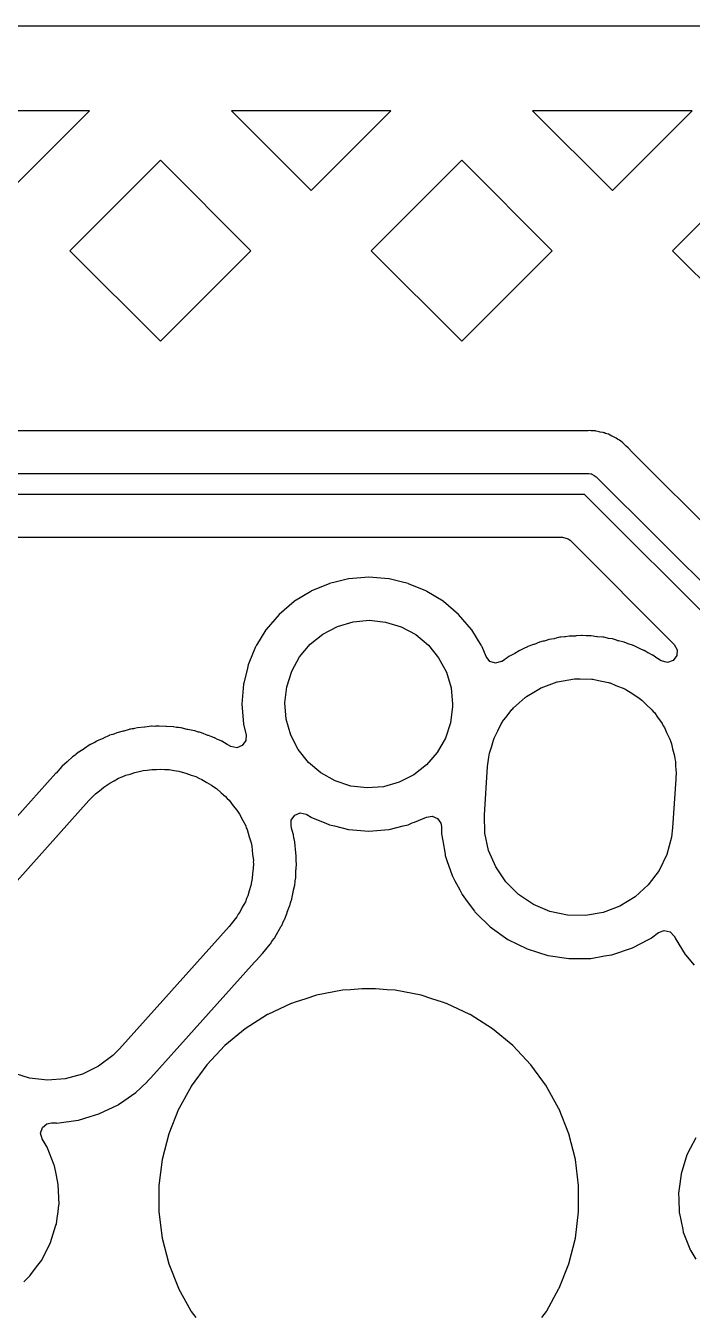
# Model space of a CAD drawing. Extents: x 124.5 to 210, y -114.5 to -26.5.
# Drawn here: x 193.41 to 201.36, y -41.9 to -26.51 of the extents above; entities that cross this region are included whole.
import ezdxf

# ---------------------------------------------------------------- set-up
doc = ezdxf.new("R2010")
doc.units = 0
doc.layers.add('BLACK', color=7, linetype='CONTINUOUS')

msp = doc.modelspace()

# ---------------------------------------------------------------- linework, layer by layer
at = {"layer": 'BLACK', "linetype": 'CONTINUOUS'}
for p, q in [((128.065, -26.5085), (206.435, -26.5085)), ((194.171, -27.5225), (192.269, -27.5225)), ((193.22, -28.4738), (194.171, -27.5225)), ((197.763, -27.5225), (195.861, -27.5225)), ((195.861, -27.5225), (196.812, -28.4738)), ((196.812, -28.4738), (197.763, -27.5225)), ((201.355, -27.5225), (199.453, -27.5225)), ((199.453, -27.5225), (200.404, -28.4738)), ((200.404, -28.4738), (201.355, -27.5225)), ((195.016, -28.1118), (193.937, -29.1908)), ((196.095, -29.1908), (195.016, -28.1118)), ((198.608, -28.1118), (197.529, -29.1908)), ((199.687, -29.1908), (198.608, -28.1118)), ((202.2, -28.1118), (201.121, -29.1908)), ((193.937, -29.1908), (195.016, -30.2699)), ((195.016, -30.2699), (196.095, -29.1908)), ((197.529, -29.1908), (198.608, -30.2699)), ((198.608, -30.2699), (199.687, -29.1908)), ((201.121, -29.1908), (202.2, -30.2699)), ((200.089, -31.3415), (187.104, -31.3415)), ((200.101, -31.3409), (200.089, -31.3415)), ((200.116, -31.3395), (200.101, -31.3409)), ((200.145, -31.3368), (200.116, -31.3395)), ((200.153, -31.338), (200.145, -31.3368)), ((200.165, -31.3399), (200.153, -31.338)), ((200.185, -31.3415), (200.165, -31.3399)), ((200.205, -31.3415), (200.185, -31.3415)), ((200.213, -31.3435), (200.205, -31.3415)), ((200.248, -31.3525), (200.213, -31.3435)), ((200.213, -31.3435), (200.213, -31.3435)), ((200.259, -31.3549), (200.248, -31.3525)), ((200.295, -31.3606), (200.259, -31.3549)), ((200.303, -31.3618), (200.295, -31.3606)), ((200.295, -31.3606), (200.295, -31.3606)), ((200.31, -31.365), (200.303, -31.3618)), ((200.322, -31.3699), (200.31, -31.365)), ((200.31, -31.365), (200.31, -31.365)), ((200.34, -31.3763), (200.322, -31.3699)), ((200.36, -31.3813), (200.34, -31.3763)), ((200.399, -31.4026), (200.36, -31.3813)), ((200.409, -31.4078), (200.399, -31.4026)), ((200.443, -31.4222), (200.409, -31.4078)), ((200.45, -31.4254), (200.443, -31.4222)), ((200.443, -31.4222), (200.443, -31.4222)), ((200.466, -31.4374), (200.45, -31.4254)), ((200.466, -31.4378), (200.466, -31.4374)), ((200.483, -31.4487), (200.466, -31.4378)), ((200.493, -31.4546), (200.483, -31.4487)), ((200.5, -31.4584), (200.493, -31.4546)), ((200.493, -31.4546), (200.493, -31.4546)), ((200.528, -31.4848), (200.5, -31.4584)), ((200.533, -31.4887), (200.528, -31.4848)), ((200.542, -31.4964), (200.533, -31.4887)), ((200.545, -31.4989), (200.542, -31.4964)), ((200.565, -31.5186), (200.545, -31.4989)), ((200.567, -31.5214), (200.565, -31.5186)), ((200.591, -31.5436), (200.567, -31.5214)), ((200.617, -31.568), (200.591, -31.5436)), ((200.621, -31.5745), (200.617, -31.568)), ((200.629, -31.5827), (200.621, -31.5745)), ((203.131, -34.0847), (200.629, -31.5827)), ((187.025, -31.85), (200.125, -31.85)), ((200.125, -31.85), (200.147, -31.8532)), ((200.147, -31.8532), (200.152, -31.8529)), ((200.152, -31.8529), (200.154, -31.8542)), ((200.154, -31.8542), (200.161, -31.8551)), ((200.161, -31.8551), (200.186, -31.8718)), ((200.186, -31.8718), (200.213, -31.8866)), ((200.213, -31.8866), (208.588, -40.2616)), ((200.073, -32.1), (187.077, -32.1)), ((208.375, -40.4018), (200.073, -32.1)), ((192.534, -32.6085), (199.81, -32.6085)), ((199.81, -32.6085), (199.879, -32.6285)), ((199.879, -32.6285), (199.9, -32.6454)), ((199.9, -32.6454), (201.142, -33.8882)), ((197.5, -33.0868), (197.263, -33.1055)), ((197.737, -33.1055), (197.5, -33.0868)), ((197.028, -33.1628), (196.818, -33.2499)), ((197.032, -33.1609), (197.028, -33.1628)), ((197.028, -33.1628), (197.028, -33.1628)), ((197.113, -33.1416), (197.032, -33.1609)), ((197.258, -33.1066), (197.113, -33.1416)), ((197.263, -33.1055), (197.258, -33.1066)), ((197.258, -33.1066), (197.258, -33.1066)), ((197.742, -33.1066), (197.737, -33.1055)), ((197.887, -33.1416), (197.742, -33.1066)), ((197.742, -33.1066), (197.742, -33.1066)), ((197.968, -33.1609), (197.887, -33.1416)), ((197.972, -33.1628), (197.968, -33.1609)), ((198.182, -33.2499), (197.972, -33.1628)), ((197.972, -33.1628), (197.972, -33.1628)), ((196.611, -33.3758), (196.43, -33.53)), ((196.615, -33.3732), (196.611, -33.3758)), ((196.809, -33.2543), (196.615, -33.3732)), ((196.615, -33.3732), (196.615, -33.3732)), ((196.813, -33.2518), (196.809, -33.2543)), ((196.818, -33.2499), (196.813, -33.2518)), ((196.818, -33.2499), (196.818, -33.2499)), ((198.187, -33.2518), (198.182, -33.2499)), ((198.182, -33.2499), (198.182, -33.2499)), ((198.191, -33.2543), (198.187, -33.2518)), ((198.385, -33.3732), (198.191, -33.2543)), ((198.389, -33.3758), (198.385, -33.3732)), ((198.385, -33.3732), (198.385, -33.3732)), ((198.57, -33.53), (198.389, -33.3758)), ((196.43, -33.53), (196.276, -33.7106)), ((198.724, -33.7106), (198.57, -33.53)), ((196.952, -33.7632), (197.125, -33.6728)), ((197.125, -33.6728), (197.313, -33.6177)), ((197.313, -33.6177), (197.507, -33.6)), ((197.507, -33.6), (197.701, -33.6204)), ((197.701, -33.6204), (197.888, -33.6781)), ((197.888, -33.6781), (198.059, -33.771)), ((196.273, -33.7148), (196.161, -33.8982)), ((196.276, -33.7106), (196.273, -33.7148)), ((196.273, -33.7148), (196.273, -33.7148)), ((196.8, -33.8855), (196.952, -33.7632)), ((198.059, -33.771), (198.21, -33.8954)), ((198.727, -33.7148), (198.724, -33.7106)), ((198.839, -33.8982), (198.727, -33.7148)), ((198.727, -33.7148), (198.727, -33.7148)), ((199.534, -33.8616), (199.473, -33.8869)), ((199.581, -33.8504), (199.534, -33.8616)), ((199.591, -33.8473), (199.581, -33.8504)), ((199.64, -33.8308), (199.591, -33.8473)), ((199.645, -33.83), (199.64, -33.8308)), ((199.71, -33.819), (199.645, -33.83)), ((199.645, -33.83), (199.645, -33.83)), ((199.718, -33.8173), (199.71, -33.819)), ((199.779, -33.8028), (199.718, -33.8173)), ((199.784, -33.8016), (199.779, -33.8028)), ((199.779, -33.8028), (199.779, -33.8028)), ((199.789, -33.8012), (199.784, -33.8016)), ((199.833, -33.7978), (199.789, -33.8012)), ((199.789, -33.8012), (199.789, -33.8012)), ((199.844, -33.7964), (199.833, -33.7978)), ((199.889, -33.7887), (199.844, -33.7964)), ((199.894, -33.7879), (199.889, -33.7887)), ((199.889, -33.7887), (199.889, -33.7887)), ((199.899, -33.7879), (199.894, -33.7879)), ((199.961, -33.7872), (199.899, -33.7879)), ((199.899, -33.7879), (199.899, -33.7879)), ((199.964, -33.7872), (199.961, -33.7872)), ((199.972, -33.7868), (199.964, -33.7872)), ((200.035, -33.7818), (199.972, -33.7868)), ((200.04, -33.7814), (200.035, -33.7818)), ((200.045, -33.7818), (200.04, -33.7814)), ((200.09, -33.7854), (200.045, -33.7818)), ((200.101, -33.7857), (200.09, -33.7854)), ((200.127, -33.7855), (200.101, -33.7857)), ((200.151, -33.7852), (200.127, -33.7855)), ((200.219, -33.7952), (200.151, -33.7852)), ((200.227, -33.7962), (200.219, -33.7952)), ((200.291, -33.8012), (200.227, -33.7962)), ((200.296, -33.8016), (200.291, -33.8012)), ((200.291, -33.8012), (200.291, -33.8012)), ((200.301, -33.8028), (200.296, -33.8016)), ((200.346, -33.8134), (200.301, -33.8028)), ((200.301, -33.8028), (200.301, -33.8028)), ((200.357, -33.8156), (200.346, -33.8134)), ((200.4, -33.822), (200.357, -33.8156)), ((200.405, -33.8228), (200.4, -33.822)), ((200.4, -33.822), (200.4, -33.822)), ((200.453, -33.8376), (200.405, -33.8228)), ((200.47, -33.843), (200.453, -33.8376)), ((200.478, -33.8452), (200.47, -33.843)), ((200.546, -33.8616), (200.478, -33.8452)), ((200.594, -33.8813), (200.546, -33.8616)), ((196.15, -33.9176), (196.07, -34.1095)), ((196.152, -33.913), (196.15, -33.9176)), ((196.15, -33.9176), (196.15, -33.9176)), ((196.161, -33.8982), (196.152, -33.913)), ((196.675, -34.035), (196.8, -33.8855)), ((198.21, -33.8954), (198.333, -34.0466)), ((198.848, -33.913), (198.839, -33.8982)), ((198.85, -33.9176), (198.848, -33.913)), ((198.898, -34.0331), (198.85, -33.9176)), ((198.85, -33.9176), (198.85, -33.9176)), ((199.233, -33.9983), (199.179, -34.0268)), ((199.241, -33.9941), (199.233, -33.9983)), ((199.292, -33.9626), (199.241, -33.9941)), ((199.296, -33.96), (199.292, -33.9626)), ((199.292, -33.9626), (199.292, -33.9626)), ((199.301, -33.9581), (199.296, -33.96)), ((199.34, -33.9419), (199.301, -33.9581)), ((199.301, -33.9581), (199.301, -33.9581)), ((199.35, -33.9371), (199.34, -33.9419)), ((199.392, -33.9151), (199.35, -33.9371)), ((199.397, -33.9128), (199.392, -33.9151)), ((199.392, -33.9151), (199.392, -33.9151)), ((199.465, -33.8899), (199.397, -33.9128)), ((199.473, -33.8869), (199.465, -33.8899)), ((200.604, -33.8851), (200.594, -33.8813)), ((200.646, -33.8982), (200.604, -33.8851)), ((200.651, -33.8997), (200.646, -33.8982)), ((200.646, -33.8982), (200.646, -33.8982)), ((200.655, -33.9019), (200.651, -33.8997)), ((200.71, -33.9292), (200.655, -33.9019)), ((200.655, -33.9019), (200.655, -33.9019)), ((200.718, -33.9328), (200.71, -33.9292)), ((200.735, -33.9397), (200.718, -33.9328)), ((200.779, -33.9581), (200.735, -33.9397)), ((200.784, -33.96), (200.779, -33.9581)), ((200.779, -33.9581), (200.779, -33.9581)), ((200.803, -33.9715), (200.784, -33.96)), ((200.828, -33.9873), (200.803, -33.9715)), ((200.838, -33.9927), (200.828, -33.9873)), ((200.881, -34.014), (200.838, -33.9927)), ((200.885, -34.0169), (200.881, -34.014)), ((201.142, -33.8882), (201.176, -33.9505)), ((201.176, -33.9505), (201.171, -34.0213)), ((196.052, -34.1701), (196.009, -34.348)), ((196.061, -34.1324), (196.052, -34.1701)), ((196.07, -34.1095), (196.061, -34.1324)), ((196.581, -34.2061), (196.675, -34.035)), ((198.333, -34.0466), (198.425, -34.2189)), ((198.944, -34.0894), (198.898, -34.0331)), ((199.012, -34.1109), (198.944, -34.0894)), ((199.08, -34.0923), (199.012, -34.1109)), ((199.085, -34.0894), (199.08, -34.0923)), ((199.117, -34.0699), (199.085, -34.0894)), ((199.126, -34.0636), (199.117, -34.0699)), ((199.149, -34.0467), (199.126, -34.0636)), ((199.169, -34.0319), (199.149, -34.0467)), ((199.179, -34.0268), (199.169, -34.0319)), ((200.934, -34.0519), (200.885, -34.0169)), ((200.885, -34.0169), (200.885, -34.0169)), ((200.942, -34.0567), (200.934, -34.0519)), ((200.987, -34.0847), (200.942, -34.0567)), ((201.062, -34.103), (200.987, -34.0847)), ((201.129, -34.0782), (201.062, -34.103)), ((201.171, -34.0213), (201.129, -34.0782)), ((196.522, -34.3921), (196.581, -34.2061)), ((198.425, -34.2189), (198.481, -34.4058)), ((199.749, -34.3333), (199.952, -34.2985)), ((199.952, -34.2985), (199.954, -34.2985)), ((199.954, -34.2985), (199.957, -34.298)), ((199.957, -34.298), (200.02, -34.2994)), ((200.02, -34.2994), (200.158, -34.3012)), ((200.158, -34.3012), (200.164, -34.3025)), ((200.164, -34.3025), (200.171, -34.3027)), ((200.171, -34.3027), (200.24, -34.3176)), ((200.24, -34.3176), (200.36, -34.3413)), ((196.005, -34.3633), (195.987, -34.6)), ((196.009, -34.348), (196.005, -34.3633)), ((196.5, -34.586), (196.522, -34.3921)), ((198.481, -34.4058), (198.5, -34.6)), ((199.379, -34.5099), (199.468, -34.4566)), ((199.468, -34.4566), (199.546, -34.4088)), ((199.546, -34.4088), (199.552, -34.4066)), ((199.552, -34.4066), (199.556, -34.4046)), ((199.556, -34.4046), (199.681, -34.3584)), ((199.681, -34.3584), (199.746, -34.3338)), ((199.746, -34.3338), (199.748, -34.3335)), ((199.748, -34.3335), (199.749, -34.3333)), ((200.36, -34.3413), (200.37, -34.3456)), ((200.37, -34.3456), (200.38, -34.3476)), ((200.38, -34.3476), (200.446, -34.3758)), ((200.446, -34.3758), (200.551, -34.4176)), ((200.551, -34.4176), (200.564, -34.4262)), ((200.564, -34.4262), (200.576, -34.4313)), ((200.576, -34.4313), (200.635, -34.4707)), ((200.635, -34.4707), (200.725, -34.5275)), ((195.987, -34.6), (196.005, -34.8367)), ((196.516, -34.7805), (196.5, -34.586)), ((198.5, -34.6279), (198.475, -34.8215)), ((198.5, -34.6), (198.5, -34.6279)), ((199.224, -34.6456), (199.295, -34.5836)), ((199.295, -34.5836), (199.364, -34.5203)), ((199.364, -34.5203), (199.373, -34.5148)), ((199.373, -34.5148), (199.379, -34.5099)), ((200.725, -34.5275), (200.74, -34.5415)), ((200.74, -34.5415), (200.754, -34.5506)), ((200.754, -34.5506), (200.802, -34.5989)), ((200.802, -34.5989), (200.876, -34.6672)), ((196.57, -34.9681), (196.516, -34.7805)), ((199.096, -34.8073), (199.151, -34.7385)), ((199.151, -34.7385), (199.206, -34.6643)), ((199.206, -34.6643), (199.217, -34.6543)), ((199.217, -34.6543), (199.224, -34.6456)), ((200.876, -34.6672), (200.891, -34.6875)), ((200.891, -34.6875), (200.905, -34.7014)), ((200.905, -34.7014), (200.942, -34.7559)), ((200.942, -34.7559), (200.999, -34.8322)), ((194.572, -34.9228), (194.494, -34.9416)), ((194.579, -34.921), (194.572, -34.9228)), ((194.643, -34.9019), (194.579, -34.921)), ((194.652, -34.8993), (194.643, -34.9019)), ((194.657, -34.8978), (194.652, -34.8993)), ((194.652, -34.8993), (194.652, -34.8993)), ((194.661, -34.8972), (194.657, -34.8978)), ((194.68, -34.8947), (194.661, -34.8972)), ((194.661, -34.8972), (194.661, -34.8972)), ((194.694, -34.8928), (194.68, -34.8947)), ((194.707, -34.8904), (194.694, -34.8928)), ((194.744, -34.8816), (194.707, -34.8904)), ((194.824, -34.8753), (194.744, -34.8816)), ((194.831, -34.8746), (194.824, -34.8753)), ((194.911, -34.8638), (194.831, -34.8746)), ((194.916, -34.864), (194.911, -34.8638)), ((194.949, -34.8648), (194.916, -34.864)), ((194.916, -34.864), (194.916, -34.864)), ((194.962, -34.8644), (194.949, -34.8648)), ((194.995, -34.8618), (194.962, -34.8644)), ((195, -34.8614), (194.995, -34.8618)), ((194.995, -34.8618), (194.995, -34.8618)), ((195.081, -34.8678), (195, -34.8614)), ((195.087, -34.8681), (195.081, -34.8678)), ((195.168, -34.8701), (195.087, -34.8681)), ((195.173, -34.871), (195.168, -34.8701)), ((195.206, -34.877), (195.173, -34.871)), ((195.173, -34.871), (195.173, -34.871)), ((195.219, -34.8787), (195.206, -34.877)), ((195.231, -34.8796), (195.219, -34.8787)), ((195.256, -34.8816), (195.231, -34.8796)), ((195.261, -34.8828), (195.256, -34.8816)), ((195.335, -34.9005), (195.261, -34.8828)), ((195.261, -34.8828), (195.261, -34.8828)), ((195.342, -34.9019), (195.335, -34.9005)), ((195.421, -34.9165), (195.342, -34.9019)), ((195.426, -34.9182), (195.421, -34.9165)), ((195.457, -34.9291), (195.426, -34.9182)), ((195.426, -34.9182), (195.426, -34.9182)), ((195.47, -34.9328), (195.457, -34.9291)), ((195.48, -34.9352), (195.47, -34.9328)), ((195.506, -34.9416), (195.48, -34.9352)), ((196.005, -34.8367), (196.007, -34.8415)), ((196.007, -34.8415), (196.007, -34.8415)), ((196.007, -34.8415), (196.036, -34.9643)), ((198.475, -34.8215), (198.414, -35.0067)), ((199.001, -34.9895), (199.039, -34.9164)), ((199.039, -34.9164), (199.078, -34.8355)), ((199.078, -34.8355), (199.09, -34.8202)), ((199.09, -34.8202), (199.096, -34.8073)), ((200.999, -34.8322), (201.012, -34.8589)), ((201.012, -34.8589), (201.025, -34.878)), ((201.025, -34.878), (201.051, -34.9362)), ((201.051, -34.9362), (201.09, -35.0168)), ((194.178, -35.0824), (194.111, -35.1285)), ((194.183, -35.0803), (194.178, -35.0824)), ((194.213, -35.066), (194.183, -35.0803)), ((194.183, -35.0803), (194.183, -35.0803)), ((194.224, -35.0598), (194.213, -35.066)), ((194.256, -35.04), (194.224, -35.0598)), ((194.261, -35.0381), (194.256, -35.04)), ((194.331, -35.0091), (194.261, -35.0381)), ((194.261, -35.0381), (194.261, -35.0381)), ((194.337, -35.0064), (194.331, -35.0091)), ((194.406, -34.9734), (194.337, -35.0064)), ((194.41, -34.9713), (194.406, -34.9734)), ((194.447, -34.9604), (194.41, -34.9713)), ((194.459, -34.9561), (194.447, -34.9604)), ((194.494, -34.9416), (194.459, -34.9561)), ((195.581, -34.9726), (195.506, -34.9416)), ((195.587, -34.975), (195.581, -34.9726)), ((195.627, -34.9888), (195.587, -34.975)), ((195.659, -35.0003), (195.627, -34.9888)), ((195.664, -35.0019), (195.659, -35.0003)), ((195.659, -35.0003), (195.659, -35.0003)), ((195.668, -35.0043), (195.664, -35.0019)), ((195.697, -35.02), (195.668, -35.0043)), ((195.668, -35.0043), (195.668, -35.0043)), ((195.709, -35.0255), (195.697, -35.02)), ((195.739, -35.0381), (195.709, -35.0255)), ((195.744, -35.04), (195.739, -35.0381)), ((195.739, -35.0381), (195.739, -35.0381)), ((195.748, -35.0426), (195.744, -35.04)), ((195.813, -35.0823), (195.748, -35.0426)), ((195.748, -35.0426), (195.748, -35.0426)), ((195.819, -35.0857), (195.813, -35.0823)), ((195.854, -35.1046), (195.819, -35.0857)), ((195.991, -35.093), (195.925, -35.1192)), ((196.033, -35.0352), (195.991, -35.093)), ((196.036, -34.9643), (196.033, -35.0352)), ((196.659, -35.1417), (196.57, -34.9681)), ((198.414, -35.0067), (198.317, -35.1764)), ((198.963, -35.1113), (198.985, -35.0278)), ((198.985, -35.0278), (198.995, -35.007)), ((198.995, -35.007), (199.001, -34.9895)), ((201.09, -35.0168), (201.1, -35.0499)), ((201.1, -35.0499), (201.11, -35.0742)), ((201.11, -35.0742), (201.123, -35.1335)), ((193.967, -35.2284), (193.908, -35.2844)), ((193.998, -35.2068), (193.967, -35.2284)), ((194.008, -35.1989), (193.998, -35.2068)), ((194.037, -35.1744), (194.008, -35.1989)), ((194.041, -35.1718), (194.037, -35.1744)), ((194.106, -35.1322), (194.041, -35.1718)), ((194.041, -35.1718), (194.041, -35.1718)), ((194.111, -35.1285), (194.106, -35.1322)), ((195.925, -35.1192), (195.854, -35.1046)), ((196.781, -35.2947), (196.659, -35.1417)), ((198.317, -35.1764), (198.19, -35.3242)), ((198.917, -35.3435), (198.93, -35.2343)), ((198.93, -35.2343), (198.937, -35.208)), ((198.937, -35.208), (198.94, -35.1861)), ((198.94, -35.1861), (198.963, -35.1113)), ((201.123, -35.1335), (201.146, -35.215)), ((201.146, -35.215), (201.15, -35.2537)), ((193.838, -35.3451), (193.772, -35.4224)), ((193.841, -35.3414), (193.838, -35.3451)), ((193.838, -35.3451), (193.838, -35.3451)), ((193.845, -35.3382), (193.841, -35.3414)), ((193.903, -35.2889), (193.845, -35.3382)), ((193.845, -35.3382), (193.845, -35.3382)), ((193.908, -35.2844), (193.903, -35.2889)), ((194.761, -35.4044), (194.809, -35.3914)), ((194.809, -35.3914), (194.859, -35.3876)), ((194.859, -35.3876), (194.912, -35.3785)), ((194.912, -35.3785), (194.969, -35.3792)), ((194.969, -35.3792), (195.022, -35.3752)), ((195.022, -35.3752), (195.068, -35.3805)), ((195.068, -35.3805), (195.118, -35.3812)), ((195.118, -35.3812), (195.178, -35.3931)), ((195.178, -35.3931), (195.234, -35.3996)), ((195.234, -35.3996), (195.275, -35.4124)), ((196.929, -35.4211), (196.781, -35.2947)), ((198.19, -35.3242), (198.036, -35.4443)), ((198.878, -35.9235), (198.917, -35.3435)), ((201.15, -35.2537), (201.156, -35.2829)), ((201.156, -35.2829), (201.158, -35.3408)), ((201.158, -35.3408), (201.165, -35.42)), ((193.77, -35.4247), (192.621, -36.7054)), ((193.772, -35.4224), (193.77, -35.4247)), ((194.377, -35.5671), (194.411, -35.5418)), ((194.411, -35.5418), (194.462, -35.5165)), ((194.462, -35.5165), (194.516, -35.4846)), ((194.516, -35.4846), (194.561, -35.4678)), ((194.561, -35.4678), (194.602, -35.4476)), ((194.602, -35.4476), (194.654, -35.4334)), ((194.654, -35.4334), (194.709, -35.4133)), ((194.709, -35.4133), (194.761, -35.4044)), ((195.275, -35.4124), (195.32, -35.4213)), ((195.32, -35.4213), (195.381, -35.4457)), ((195.381, -35.4457), (195.438, -35.4637)), ((195.438, -35.4637), (195.472, -35.4822)), ((195.472, -35.4822), (195.511, -35.4976)), ((195.511, -35.4976), (195.57, -35.535)), ((195.57, -35.535), (195.626, -35.5651)), ((197.1, -35.5164), (196.929, -35.4211)), ((197.285, -35.5767), (197.1, -35.5164)), ((197.862, -35.5323), (197.674, -35.5848)), ((198.036, -35.4443), (197.862, -35.5323)), ((201.162, -35.4965), (201.122, -36.0765)), ((201.163, -35.4789), (201.162, -35.4905)), ((201.162, -35.4905), (201.162, -35.4965)), ((201.165, -35.42), (201.163, -35.4789)), ((194.195, -35.7155), (194.24, -35.6706)), ((194.24, -35.6706), (194.289, -35.6338)), ((194.289, -35.6338), (194.339, -35.5899)), ((194.339, -35.5899), (194.377, -35.5671)), ((195.626, -35.5651), (195.653, -35.5875)), ((195.653, -35.5875), (195.685, -35.6075)), ((195.685, -35.6075), (195.74, -35.6582)), ((195.74, -35.6582), (195.791, -35.7003)), ((195.791, -35.7003), (195.812, -35.7246)), ((197.479, -35.5998), (197.285, -35.5767)), ((197.674, -35.5848), (197.479, -35.5998)), ((192.853, -37.2087), (194.163, -35.7487)), ((194.163, -35.7487), (194.178, -35.7332)), ((194.178, -35.7332), (194.184, -35.7256)), ((194.184, -35.7256), (194.195, -35.7155)), ((195.812, -35.7246), (195.836, -35.7472)), ((195.836, -35.7472), (195.884, -35.8109)), ((195.884, -35.8109), (195.928, -35.8644)), ((195.928, -35.8644), (195.942, -35.8887)), ((195.942, -35.8887), (195.959, -35.9122)), ((195.959, -35.9122), (195.997, -35.9879)), ((195.997, -35.9879), (196.032, -36.0514)), ((196.573, -36.0532), (196.576, -35.9823)), ((196.576, -35.9823), (196.618, -35.9246)), ((196.618, -35.9246), (196.683, -35.8983)), ((196.683, -35.8983), (196.753, -35.9119)), ((196.753, -35.9119), (196.761, -35.9164)), ((196.761, -35.9164), (196.813, -35.9482)), ((196.813, -35.9482), (196.818, -35.9501)), ((196.818, -35.9501), (196.818, -35.9501)), ((196.818, -35.9501), (196.989, -36.021)), ((198.019, -36.0176), (198.044, -36.0074)), ((198.044, -36.0074), (198.187, -35.9482)), ((198.187, -35.9488), (198.254, -35.9363)), ((198.187, -35.9482), (198.187, -35.9488)), ((198.254, -35.9363), (198.319, -35.963)), ((198.319, -35.963), (198.36, -36.021)), ((198.883, -36.1371), (198.878, -35.9235)), ((196.032, -36.0514), (196.039, -36.0742)), ((196.039, -36.0742), (196.05, -36.0968)), ((196.05, -36.0968), (196.075, -36.1832)), ((196.577, -36.0725), (196.573, -36.0532)), ((196.579, -36.0791), (196.577, -36.0725)), ((196.6, -36.1487), (196.579, -36.0791)), ((196.602, -36.1565), (196.6, -36.1487)), ((196.603, -36.1614), (196.602, -36.1565)), ((196.607, -36.194), (196.603, -36.1614)), ((196.989, -36.021), (197.032, -36.0391)), ((197.032, -36.0391), (197.091, -36.0532)), ((197.091, -36.0532), (197.258, -36.0934)), ((197.258, -36.0934), (197.258, -36.0934)), ((197.258, -36.0934), (197.263, -36.0945)), ((197.263, -36.0945), (197.5, -36.1132)), ((197.5, -36.1132), (197.737, -36.0945)), ((197.737, -36.0945), (197.742, -36.0934)), ((197.742, -36.0934), (197.909, -36.0532)), ((197.742, -36.0934), (197.742, -36.0934)), ((197.909, -36.0532), (197.968, -36.0391)), ((197.968, -36.0391), (198.019, -36.0176)), ((198.36, -36.021), (198.367, -36.0603)), ((198.367, -36.0603), (198.368, -36.1216)), ((198.368, -36.1216), (198.368, -36.1457)), ((198.368, -36.1457), (198.383, -36.232)), ((198.929, -36.3458), (198.883, -36.1371)), ((201.122, -36.0765), (201.11, -36.1857)), ((196.075, -36.1832), (196.098, -36.2546)), ((196.098, -36.2546), (196.1, -36.2746)), ((196.1, -36.2746), (196.106, -36.295)), ((196.106, -36.295), (196.115, -36.3903)), ((196.61, -36.2067), (196.607, -36.194)), ((196.618, -36.2437), (196.61, -36.2067)), ((196.622, -36.2952), (196.618, -36.2437)), ((196.625, -36.3245), (196.622, -36.2952)), ((196.625, -36.3313), (196.625, -36.3245)), ((198.383, -36.232), (198.409, -36.3891)), ((201.11, -36.1857), (201.054, -36.3921)), ((196.115, -36.3903), (196.124, -36.4666)), ((196.124, -36.4666), (196.123, -36.4829)), ((196.636, -36.4114), (196.625, -36.3313)), ((196.635, -36.4492), (196.636, -36.4163)), ((196.636, -36.4621), (196.635, -36.4492)), ((196.636, -36.4163), (196.636, -36.4114)), ((196.636, -36.4163), (196.636, -36.4163)), ((196.636, -36.473), (196.636, -36.4621)), ((196.639, -36.5), (196.636, -36.473)), ((198.409, -36.3891), (198.411, -36.3992)), ((198.411, -36.3992), (198.412, -36.4039)), ((198.412, -36.4039), (198.432, -36.4633)), ((198.432, -36.4633), (198.493, -36.6429)), ((199.014, -36.542), (198.929, -36.3458)), ((201.054, -36.3921), (200.961, -36.5845)), ((196.114, -36.6219), (196.111, -36.6799)), ((196.123, -36.5589), (196.114, -36.6219)), ((196.123, -36.4829), (196.125, -36.5)), ((196.125, -36.5), (196.123, -36.5589)), ((196.63, -36.6684), (196.632, -36.5877)), ((196.632, -36.5809), (196.633, -36.5702)), ((196.632, -36.5877), (196.632, -36.5809)), ((196.633, -36.5702), (196.639, -36.5)), ((199.134, -36.7186), (199.014, -36.542)), ((200.961, -36.5845), (200.833, -36.7557)), ((196.094, -36.7626), (196.072, -36.8271)), ((196.1, -36.7194), (196.094, -36.7626)), ((196.111, -36.6799), (196.1, -36.7194)), ((196.599, -36.8352), (196.617, -36.7611)), ((196.617, -36.7611), (196.618, -36.7563)), ((196.617, -36.7611), (196.617, -36.7611)), ((196.618, -36.7563), (196.621, -36.7234)), ((196.621, -36.7184), (196.623, -36.7056)), ((196.621, -36.7234), (196.621, -36.7184)), ((196.623, -36.7056), (196.629, -36.6733)), ((196.629, -36.6733), (196.63, -36.6684)), ((196.629, -36.6733), (196.629, -36.6733)), ((198.493, -36.6429), (198.526, -36.7056)), ((198.526, -36.7056), (198.584, -36.8166)), ((199.286, -36.8693), (199.134, -36.7186)), ((200.833, -36.7557), (200.675, -36.8996)), ((196.04, -36.9201), (196.028, -36.9576)), ((196.056, -36.8866), (196.04, -36.9201)), ((196.072, -36.8271), (196.056, -36.8866)), ((196.571, -36.957), (196.582, -36.926)), ((196.582, -36.926), (196.583, -36.9213)), ((196.582, -36.926), (196.582, -36.926)), ((196.583, -36.9213), (196.598, -36.8419)), ((196.598, -36.8419), (196.599, -36.8352)), ((198.584, -36.8166), (198.612, -36.8707)), ((198.612, -36.8707), (198.674, -36.9545)), ((199.463, -36.9887), (199.286, -36.8693)), ((200.675, -36.8996), (200.493, -37.0111)), ((195.964, -37.0794), (195.944, -37.1063)), ((195.992, -37.0209), (195.964, -37.0794)), ((196.028, -36.9576), (195.992, -37.0209)), ((196.5, -37.1592), (196.525, -37.0877)), ((196.525, -37.0877), (196.527, -37.0813)), ((196.527, -37.0813), (196.556, -37.0109)), ((196.556, -37.0109), (196.558, -37.0063)), ((196.558, -37.0063), (196.567, -36.9694)), ((196.567, -36.9694), (196.571, -36.957)), ((198.674, -36.9545), (198.76, -37.07)), ((198.76, -37.07), (198.765, -37.0771)), ((198.765, -37.0771), (198.769, -37.0806)), ((198.769, -37.0806), (198.769, -37.0806)), ((198.769, -37.0806), (198.78, -37.092)), ((198.78, -37.092), (198.949, -37.257)), ((199.66, -37.0723), (199.463, -36.9887)), ((199.869, -37.1173), (199.66, -37.0723)), ((200.293, -37.0862), (200.082, -37.122)), ((200.493, -37.0111), (200.293, -37.0862)), ((195.878, -37.1966), (195.837, -37.2513)), ((195.927, -37.1372), (195.878, -37.1966)), ((195.944, -37.1063), (195.927, -37.1372)), ((196.418, -37.3131), (196.457, -37.2481)), ((196.457, -37.2481), (196.46, -37.2439)), ((196.46, -37.2439), (196.462, -37.2393)), ((196.462, -37.2393), (196.475, -37.2088)), ((196.462, -37.2393), (196.462, -37.2393)), ((196.475, -37.2088), (196.48, -37.1971)), ((196.48, -37.1971), (196.496, -37.1682)), ((196.496, -37.1682), (196.498, -37.1638)), ((196.496, -37.1682), (196.496, -37.1682)), ((196.498, -37.1638), (196.5, -37.1592)), ((196.5, -37.1592), (196.5, -37.1592)), ((200.082, -37.122), (199.869, -37.1173)), ((195.837, -37.2513), (194.527, -38.7113)), ((196.353, -37.42), (196.373, -37.394)), ((196.373, -37.3939), (196.376, -37.39)), ((196.373, -37.394), (196.373, -37.3939)), ((196.376, -37.39), (196.399, -37.3462)), ((196.399, -37.3462), (196.414, -37.319)), ((196.414, -37.319), (196.418, -37.3131)), ((198.949, -37.257), (199.159, -37.406)), ((200.836, -37.406), (200.866, -37.3903)), ((200.866, -37.3903), (200.871, -37.3881)), ((200.866, -37.3903), (200.866, -37.3903)), ((200.871, -37.3881), (200.956, -37.3245)), ((200.956, -37.3245), (201.023, -37.3)), ((201.023, -37.3), (201.092, -37.3153)), ((201.092, -37.3153), (201.142, -37.3657)), ((201.142, -37.3657), (201.148, -37.3774)), ((201.148, -37.3774), (201.15, -37.3824)), ((201.15, -37.3824), (201.15, -37.3824)), ((201.15, -37.3824), (201.152, -37.387)), ((201.152, -37.387), (201.154, -37.3912)), ((201.154, -37.3912), (201.273, -37.5852)), ((196.231, -37.5745), (196.256, -37.5461)), ((196.256, -37.5461), (196.259, -37.5431)), ((196.259, -37.5431), (196.269, -37.5301)), ((196.269, -37.5301), (196.273, -37.5249)), ((196.273, -37.5249), (196.326, -37.4631)), ((196.326, -37.4631), (196.328, -37.4589)), ((196.328, -37.4589), (196.345, -37.4307)), ((196.328, -37.4589), (196.328, -37.4589)), ((196.345, -37.4307), (196.353, -37.42)), ((199.159, -37.406), (199.389, -37.5203)), ((199.389, -37.5203), (199.634, -37.5972)), ((200.399, -37.5892), (200.643, -37.5072)), ((200.643, -37.5072), (200.836, -37.406)), ((195.248, -38.6697), (196.138, -37.678)), ((196.138, -37.678), (196.15, -37.6663)), ((196.15, -37.6663), (196.155, -37.6618)), ((196.155, -37.6618), (196.159, -37.6586)), ((196.155, -37.6618), (196.155, -37.6618)), ((196.159, -37.6586), (196.162, -37.6549)), ((196.162, -37.6549), (196.229, -37.5768)), ((196.162, -37.6549), (196.162, -37.6549)), ((196.229, -37.5768), (196.231, -37.5745)), ((199.634, -37.5972), (199.639, -37.5979)), ((199.639, -37.5979), (199.639, -37.5979)), ((199.639, -37.5979), (199.884, -37.634)), ((199.884, -37.634), (199.884, -37.634)), ((199.884, -37.634), (199.889, -37.6348)), ((199.889, -37.6348), (199.989, -37.6337)), ((199.989, -37.6337), (200.141, -37.6321)), ((200.141, -37.6321), (200.141, -37.6321)), ((200.141, -37.6321), (200.146, -37.6321)), ((200.146, -37.6321), (200.312, -37.6039)), ((200.312, -37.6039), (200.394, -37.59)), ((200.394, -37.59), (200.399, -37.5892)), ((200.394, -37.59), (200.394, -37.59)), ((201.273, -37.5852), (201.273, -37.5852)), ((201.273, -37.5852), (201.276, -37.5894)), ((201.276, -37.5894), (201.381, -37.7128)), ((197.186, -38.0124), (196.876, -38.0714)), ((197.282, -38.0064), (197.186, -38.0124)), ((197.419, -37.9977), (197.282, -38.0064)), ((197.421, -37.9976), (197.419, -37.9977)), ((197.419, -37.9977), (197.419, -37.9977)), ((197.579, -37.9976), (197.421, -37.9976)), ((197.581, -37.9977), (197.579, -37.9976)), ((197.718, -38.0064), (197.581, -37.9977)), ((197.581, -37.9977), (197.581, -37.9977)), ((197.814, -38.0124), (197.718, -38.0064)), ((198.124, -38.0714), (197.814, -38.0124)), ((196.573, -38.1704), (196.296, -38.3011)), ((196.577, -38.1687), (196.573, -38.1704)), ((196.573, -38.1704), (196.573, -38.1704)), ((196.623, -38.1537), (196.577, -38.1687)), ((196.748, -38.1133), (196.623, -38.1537)), ((196.876, -38.0714), (196.748, -38.1133)), ((198.252, -38.1133), (198.124, -38.0714)), ((198.377, -38.1537), (198.252, -38.1133)), ((198.423, -38.1687), (198.377, -38.1537)), ((198.427, -38.1704), (198.423, -38.1687)), ((198.704, -38.3011), (198.427, -38.1704)), ((198.427, -38.1704), (198.427, -38.1704)), ((196.292, -38.3028), (196.026, -38.4715)), ((196.296, -38.3011), (196.292, -38.3028)), ((196.296, -38.3011), (196.296, -38.3011)), ((198.708, -38.3028), (198.704, -38.3011)), ((198.704, -38.3011), (198.704, -38.3011)), ((198.974, -38.4715), (198.708, -38.3028)), ((196.026, -38.4715), (195.784, -38.6722)), ((199.216, -38.6722), (198.974, -38.4715)), ((194.527, -38.7113), (194.45, -38.7894)), ((194.901, -39.0561), (195.248, -38.6697)), ((195.784, -38.6722), (195.568, -38.9018)), ((199.432, -38.9018), (199.216, -38.6722)), ((194.279, -38.9182), (194.088, -39.0124)), ((194.45, -38.7894), (194.279, -38.9182)), ((195.568, -38.9018), (195.383, -39.1565)), ((199.617, -39.1565), (199.432, -38.9018)), ((193.456, -39.0604), (193.281, -39.0054)), ((193.668, -39.0848), (193.456, -39.0604)), ((193.881, -39.0686), (193.668, -39.0848)), ((194.088, -39.0124), (193.881, -39.0686)), ((194.863, -39.0987), (194.901, -39.0561)), ((194.58, -39.3305), (194.723, -39.2316)), ((194.723, -39.2316), (194.782, -39.1763)), ((194.782, -39.1763), (194.861, -39.1004)), ((194.861, -39.1004), (194.863, -39.0987)), ((194.861, -39.1004), (194.861, -39.1004)), ((195.381, -39.16), (195.239, -39.4188)), ((195.383, -39.1565), (195.381, -39.16)), ((195.381, -39.16), (195.381, -39.16)), ((199.619, -39.16), (199.617, -39.1565)), ((199.761, -39.4188), (199.619, -39.16)), ((199.619, -39.16), (199.619, -39.16)), ((194.28, -39.4887), (194.512, -39.3776)), ((194.512, -39.3776), (194.517, -39.3737)), ((194.517, -39.3737), (194.58, -39.3305)), ((194.038, -39.5607), (194.178, -39.5192)), ((194.178, -39.5192), (194.28, -39.4887)), ((195.231, -39.4324), (195.115, -39.7252)), ((195.239, -39.4188), (195.231, -39.4324)), ((199.769, -39.4324), (199.761, -39.4188)), ((199.885, -39.7252), (199.769, -39.4324)), ((193.587, -39.7173), (193.609, -39.6498)), ((193.609, -39.6498), (193.663, -39.6047)), ((193.663, -39.6047), (193.716, -39.5946)), ((193.716, -39.5946), (193.774, -39.596)), ((193.774, -39.596), (193.774, -39.596)), ((193.774, -39.596), (193.779, -39.5962)), ((193.779, -39.5962), (194.033, -39.5621)), ((194.033, -39.5621), (194.038, -39.5607)), ((194.038, -39.5607), (194.038, -39.5607)), ((193.605, -39.7859), (193.587, -39.7173)), ((193.664, -39.8826), (193.605, -39.7859)), ((195.115, -39.7252), (195.037, -40.0302)), ((199.963, -40.0302), (199.885, -39.7252)), ((201.398, -39.7731), (201.333, -39.9)), ((193.75, -40.101), (193.664, -39.8826)), ((201.294, -39.9776), (201.224, -40.2018)), ((201.333, -39.9), (201.294, -39.9776)), ((193.751, -40.1062), (193.75, -40.101)), ((193.775, -40.2211), (193.751, -40.1062)), ((193.751, -40.1062), (193.751, -40.1062)), ((195.037, -40.0302), (194.998, -40.3426)), ((200.002, -40.3426), (199.963, -40.0302)), ((193.798, -40.3308), (193.775, -40.2211)), ((201.223, -40.2071), (201.201, -40.3773)), ((201.224, -40.2018), (201.223, -40.2071)), ((193.807, -40.5654), (193.798, -40.3308)), ((194.998, -40.3426), (194.998, -40.6574)), ((200.002, -40.6574), (200.002, -40.3426)), ((201.201, -40.3773), (201.193, -40.4346)), ((201.193, -40.4346), (201.193, -40.4399)), ((201.193, -40.4399), (201.195, -40.4947)), ((201.193, -40.4399), (201.193, -40.4399)), ((193.795, -40.6574), (193.806, -40.5707)), ((193.806, -40.5707), (193.807, -40.5654)), ((193.806, -40.5707), (193.806, -40.5707)), ((201.195, -40.4947), (201.202, -40.6692)), ((193.776, -40.7982), (193.785, -40.7317)), ((193.785, -40.7317), (193.795, -40.6574)), ((194.998, -40.6574), (195.037, -40.9698)), ((199.963, -40.9698), (200.002, -40.6574)), ((201.202, -40.6692), (201.203, -40.6744)), ((201.203, -40.6744), (201.243, -40.8661)), ((193.706, -41.0224), (193.77, -40.8166)), ((193.77, -40.8166), (193.775, -40.8033)), ((193.775, -40.8033), (193.776, -40.7982)), ((201.243, -40.8661), (201.25, -40.899)), ((201.25, -40.899), (201.336, -41.1174)), ((193.609, -41.2137), (193.704, -41.0271)), ((193.704, -41.0271), (193.706, -41.0224)), ((193.704, -41.0271), (193.704, -41.0271)), ((195.037, -40.9698), (195.115, -41.2748)), ((199.885, -41.2748), (199.963, -40.9698)), ((193.539, -41.3135), (193.6, -41.2317)), ((193.6, -41.2317), (193.609, -41.2137)), ((201.336, -41.1174), (201.339, -41.1219)), ((201.339, -41.1219), (201.398, -41.2185)), ((193.46, -41.42), (193.472, -41.4041)), ((193.472, -41.4041), (193.539, -41.3135)), ((195.115, -41.2748), (195.231, -41.5676)), ((199.769, -41.5676), (199.885, -41.2748)), ((193.385, -41.4914), (193.46, -41.42)), ((195.231, -41.5676), (195.233, -41.571)), ((195.233, -41.571), (195.233, -41.571)), ((195.233, -41.571), (195.379, -41.8368)), ((199.621, -41.8368), (199.767, -41.571)), ((199.767, -41.571), (199.769, -41.5676)), ((199.767, -41.571), (199.767, -41.571)), ((195.379, -41.8368), (195.383, -41.8435)), ((195.383, -41.8435), (195.437, -41.9176)), ((199.563, -41.9176), (199.617, -41.8435)), ((199.617, -41.8435), (199.621, -41.8368))]:
    msp.add_line(p, q, dxfattribs=at)

doc.saveas('drawing.dxf')
